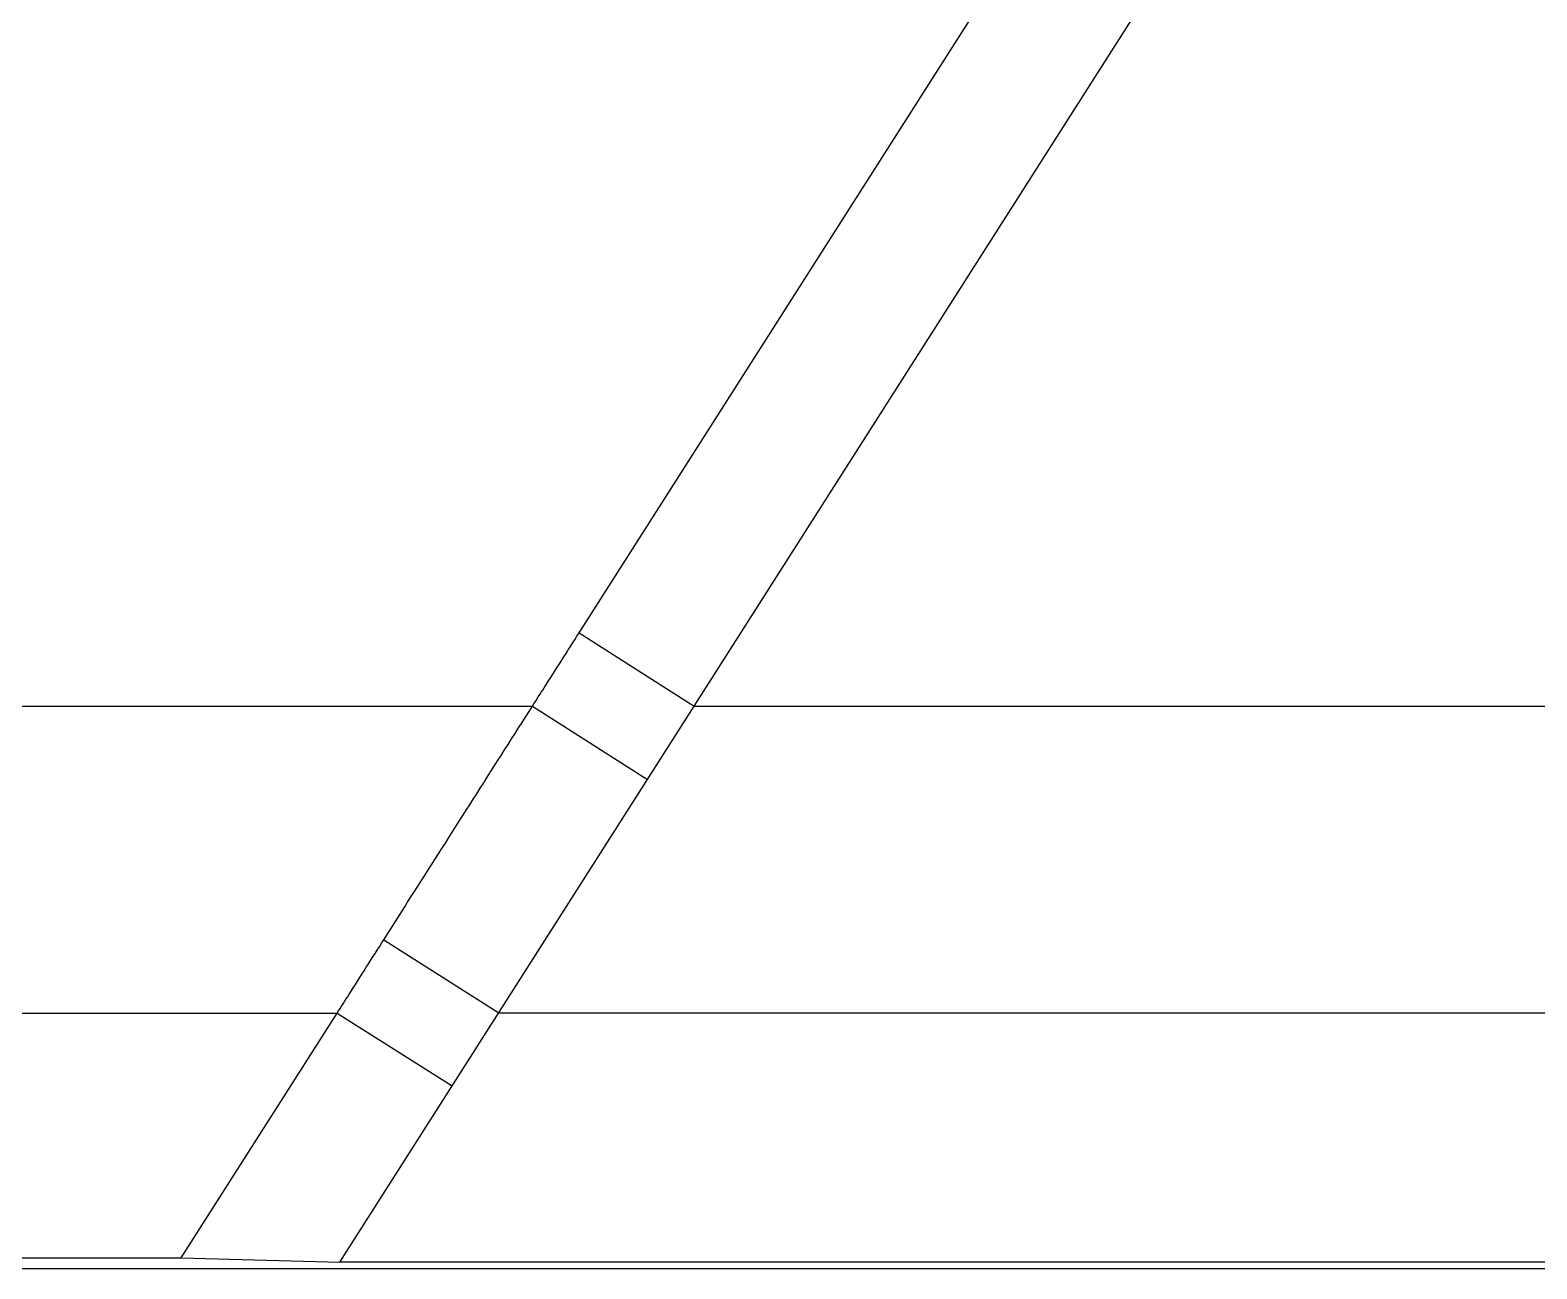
# Model space of a CAD drawing. Header units: millimetres. Extents: x 3299 to 14264, y 1863 to 5555.
# Drawn here: x 4679.9 to 4790.3, y 2501.5 to 2592.3 of the extents above; entities that cross this region are included whole.
import ezdxf

# ---------------------------------------------------------------- set-up
doc = ezdxf.new("R2010")
doc.units = ezdxf.units.MM

msp = doc.modelspace()

# ---------------------------------------------------------------- linework, layer by layer
at = {"color": 7, "linetype": 'Continuous'}
for p, q in [((4702.57268, 2502.02249), (4798.83439, 2653.12311)), ((4720.10585, 2548.13236), (4786.84716, 2652.89524)), ((4720.10585, 2548.13236), (4728.52921, 2542.76609)), ((4629.31831, 2542.76609), (4716.68531, 2542.76609)), ((4716.68531, 2542.76609), (4725.10746, 2537.395)), ((4728.52921, 2542.76609), (4992.5984, 2542.76609)), ((4705.78801, 2525.63664), (4714.21302, 2520.29416)), ((4643.62841, 2520.26919), (4702.37522, 2520.26919)), ((4690.94987, 2502.33499), (4702.37522, 2520.26919)), ((4702.37522, 2520.26919), (4710.80162, 2514.93934)), ((4714.21302, 2520.29416), (4992.5984, 2520.29416)), ((4655.05376, 2502.33499), (4690.94987, 2502.33499)), ((4690.94987, 2502.33499), (4702.57268, 2502.02249)), ((5010.87007, 2502.02249), (4702.57268, 2502.02249)), ((5046.32578, 2501.52311), (4446.32578, 2501.52311))]:
    msp.add_line(p, q, dxfattribs=at)
for points, knots in [([(4716.68531, 2542.76609), (4716.97045, 2543.21319), (4718.11094, 2545.00175), (4719.25103, 2546.79056), (4720.10585, 2548.13236)], [0, 0, 0, 0, 0.249986911, 1, 1, 1, 1]), ([(4705.78801, 2525.63664), (4706.69564, 2527.06367), (4710.32764, 2532.77376), (4713.96022, 2538.48349), (4716.68531, 2542.76609)], [0, 0, 0, 0, 0.249909274, 1, 1, 1, 1]), ([(4702.37522, 2520.26919), (4702.65949, 2520.7164), (4703.79691, 2522.50565), (4704.93455, 2524.29478), (4705.78801, 2525.63664)], [0, 0, 0, 0, 0.249934655, 1, 1, 1, 1])]:
    msp.add_open_spline(points, degree=3, knots=knots, dxfattribs=at)

doc.saveas('drawing.dxf')
